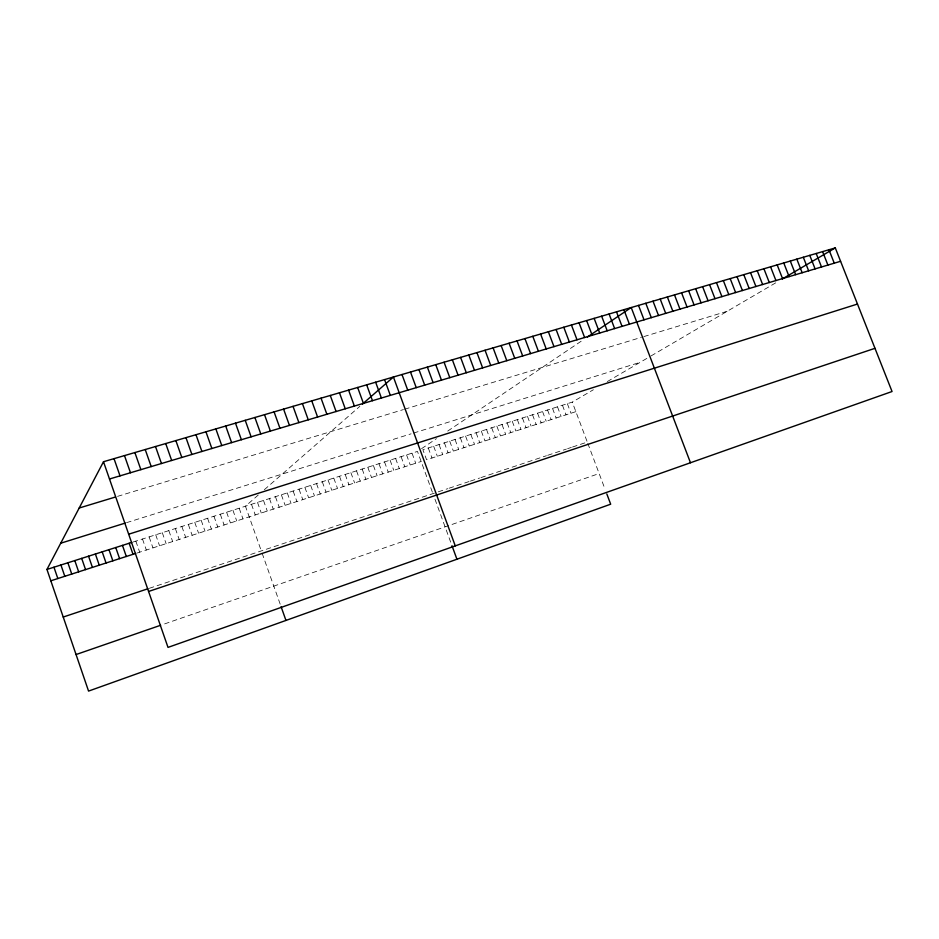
<?xml version="1.0" encoding="UTF-8"?>
<svg xmlns="http://www.w3.org/2000/svg" width="939" height="939" viewBox="0 0 939 939"><rect width="100%" height="100%" fill="white"/><g stroke="black" fill="none" stroke-linecap="round" stroke-linejoin="round"><path stroke-width="0.7" stroke-dasharray="4.7 3.52" d="M258.284 495.006L245.443 506.227L261.3 550.911M264.352 489.7L359.848 406.329M421.564 448.666L436.459 438.642M447.692 431.083L582.755 340.164M575.853 411.658L426.576 459.746L422.89 449.699L572.274 402.115L593.389 389.744M607.31 381.574L649.964 356.574M651.067 355.916L777.785 281.63M164.63 623.895L599.141 473.538M149.289 588.307L436.975 492.271M438.325 491.813L447.739 488.679M449.088 488.221L469.054 481.554M470.38 481.12L479.606 478.033M480.921 477.599L546.416 455.732M547.672 455.309L566.381 449.065M567.626 448.654L571.335 447.41M572.567 446.999L587.309 442.081L572.274 402.115M137.024 553.036L421.153 461.495M133.174 541.979L417.468 451.424L432.914 493.621M126.53 522.671L411.106 433.83M413.571 433.055L640.14 362.325M117.563 496.367L403.418 409.58M404.627 409.216L641.396 337.336M643.849 336.585L727.22 311.267M587.802 443.384L604.904 488.855M567.356 403.676L570.947 413.23M562.438 405.249L566.029 414.815M557.496 406.822L561.088 416.411M552.531 408.406L556.134 418.008M547.554 409.991L551.158 419.616M542.566 411.575L546.169 421.224M537.554 413.172L541.169 422.832M532.53 414.78L536.146 424.451M527.483 416.388L531.098 426.071M522.424 417.996L526.04 427.703M517.342 419.616L520.969 429.334M512.248 421.235L515.875 430.978M507.13 422.867L510.769 432.621M502.001 424.498L505.64 434.276M496.86 426.142L500.499 435.931M491.696 427.785L495.334 437.597M486.508 429.428L490.158 439.264M481.308 431.095L484.958 440.943M476.085 432.75L479.735 442.621M470.85 434.417L474.5 444.311M465.591 436.095L469.254 446.002M460.321 437.774L463.983 447.692M455.028 439.464L458.69 449.405M449.722 441.154L453.384 451.107M444.393 442.844L448.067 452.821M439.041 444.558L442.715 454.546M433.677 446.26L437.351 456.272M428.29 447.973L431.975 458.009M434.945 499.149L451.002 543.024M412.021 453.161L415.719 463.244M406.564 454.899L410.261 465.005M401.082 456.647L404.779 466.765M395.589 458.396L399.286 468.538M390.072 460.157L393.77 470.322M384.532 461.918L388.23 472.106M378.969 463.69L382.678 473.89M373.393 465.462L377.102 475.686M367.795 467.246L371.515 477.493M362.172 469.042L365.893 479.301M356.538 470.838L360.259 481.108M350.881 472.634L354.602 482.939M345.2 474.441L348.932 484.759M339.495 476.261L343.228 486.602M333.779 478.08L337.512 488.444M328.04 479.911L331.784 490.287M322.277 481.742L326.021 492.142M316.502 483.585L320.246 494.008M310.692 485.44L314.448 495.874M304.87 487.294L308.626 497.752M299.025 489.149L302.781 499.63M293.156 491.027L296.912 501.52M287.264 492.893L291.031 503.421M281.36 494.783L285.127 505.323M275.432 496.672L279.2 507.224M269.47 498.562L273.249 509.149M263.495 500.464L267.275 511.074M257.497 502.377L261.277 512.999M251.476 504.302L255.255 514.936M262.134 553.259L280.679 605.549M239.187 508.21L242.978 518.903M232.919 510.206L236.71 520.922M226.616 512.213L230.419 522.941M220.301 514.232L224.092 524.983M213.951 516.25L217.754 527.025M207.578 518.281L211.381 529.08M201.192 520.312L204.995 531.134M194.772 522.366L198.575 533.199M188.328 524.42L192.143 535.277M181.849 526.474L185.676 537.354M175.358 528.54L179.185 539.456M168.832 530.617L172.659 541.557M162.294 532.706L166.121 543.658M155.721 534.796L159.548 545.77M149.125 536.897L152.951 547.895M142.493 539.009L146.331 550.031M135.85 541.134L139.688 552.179"/><path stroke-width="1.41" d="M606.829 493.961L610.679 504.196L88.559 691.092L46.95 569.445L103.49 461.73L835.299 247.908L892.05 391.516L168.011 647.394L103.49 461.73M362.454 404.052L393.429 377.02L455.274 545.876M587.38 337.042L631.219 307.534L690.482 462.751M782.293 278.977L835.299 247.908M76.059 654.542L160.639 625.268M148.573 591.464L874.984 348.322M63.23 617.04L147.951 588.753M50.835 580.795L135.685 553.458M46.95 569.445L131.847 542.402M128.678 534.209L857.483 304.048M60.718 543.212L125.263 523.07M79.193 508.022L115.039 497.142M109.499 478.996L840.581 261.3M828.961 249.762L834.255 263.178M822.599 251.617L827.905 265.068M816.202 253.483L821.508 266.969M809.77 255.361L815.099 268.883M803.315 257.251L808.643 270.808M796.824 259.141L802.164 272.733M790.309 261.054L795.65 274.669M783.76 262.967L789.112 276.618M777.175 264.892L782.539 278.578M770.567 266.817L775.931 280.55M763.923 268.765L769.287 282.522M757.245 270.714L762.621 284.505M750.531 272.674L755.918 286.512M743.782 274.646L749.181 288.508M737.009 276.629L742.409 290.527M730.202 278.613L735.613 292.557M723.359 280.608L728.781 294.588M716.48 282.627L721.903 296.63M709.567 284.646L715.002 298.696M702.618 286.677L708.065 300.762M695.646 288.707L701.093 302.828M688.627 290.761L694.085 304.917M681.573 292.815L687.043 307.018M674.495 294.893L679.965 309.119M667.371 296.97L672.852 311.243M660.211 299.06L665.704 313.368M653.016 301.161L658.521 315.516M645.797 303.274L651.302 317.664M638.52 305.398L644.037 319.823M623.883 309.682L629.412 324.178M616.5 311.83L622.041 326.373M609.094 314.002L614.634 328.58M601.641 316.185L607.193 330.798M594.141 318.368L599.704 333.028M586.617 320.563L592.18 335.27M579.046 322.781L584.621 337.512M571.428 325L577.016 339.777M563.787 327.242L569.374 342.054M556.099 329.483L561.698 344.343M548.364 331.749L553.975 346.644M540.594 334.014L546.216 348.956M532.789 336.291L538.411 351.28M524.936 338.592L530.57 353.616M517.037 340.892L522.683 355.963M509.102 343.216L514.748 358.322M501.133 345.54L506.79 360.693M493.104 347.888L498.773 363.076M485.052 350.247L490.721 365.482M476.942 352.618L482.623 367.888M468.796 354.989L474.477 370.318M460.603 357.383L466.296 372.748M452.363 359.79L458.068 375.201M444.077 362.219L449.793 377.666M435.755 364.649L441.471 380.142M427.374 367.09L433.102 382.631M418.958 369.555L424.698 385.143M410.496 372.032L416.235 387.654M401.986 374.52L407.737 390.19M451.988 545.723L456.929 559.221M384.556 379.602L390.331 395.378M375.647 382.208L381.41 398.03M366.668 384.837L372.454 400.695M357.653 387.467L363.44 403.383M348.58 390.119L354.379 406.082M339.46 392.784L345.259 408.794M330.282 395.46L336.092 411.528M321.044 398.159L326.878 414.275M311.76 400.871L317.593 417.033M302.428 403.606L308.262 419.815M293.038 406.352L298.884 422.609M283.59 409.111L289.447 425.414M274.082 411.881L279.951 428.243M264.516 414.674L270.397 431.083M254.903 417.491L260.784 433.947M245.232 420.32L251.124 436.823M235.501 423.16L241.393 439.722M225.712 426.024L231.616 442.633M281.09 606.688L285.961 620.433M215.864 428.9L221.768 445.567M205.946 431.787L211.874 448.513M195.981 434.71L201.908 451.483M185.957 437.633L191.896 454.464M175.863 440.579L181.814 457.469M165.722 443.548L171.673 460.486M155.51 446.53L161.461 463.526M145.228 449.535L151.202 466.577M134.887 452.551L140.873 469.653M124.488 455.591L130.474 472.751M114.018 458.655L120.016 475.873M129.171 543.258L133.021 554.327M122.469 545.395L126.319 556.487M115.743 547.531L119.593 558.646M108.983 549.691L112.844 560.829M102.198 551.85L106.06 563.013M95.391 554.01L99.252 565.196M88.559 556.193L92.421 567.402M81.693 558.376L85.555 569.609M74.803 560.571L78.665 571.828M67.878 562.778L71.751 574.058M60.929 564.996L64.803 576.3M53.957 567.215L57.831 578.541"/></g></svg>
